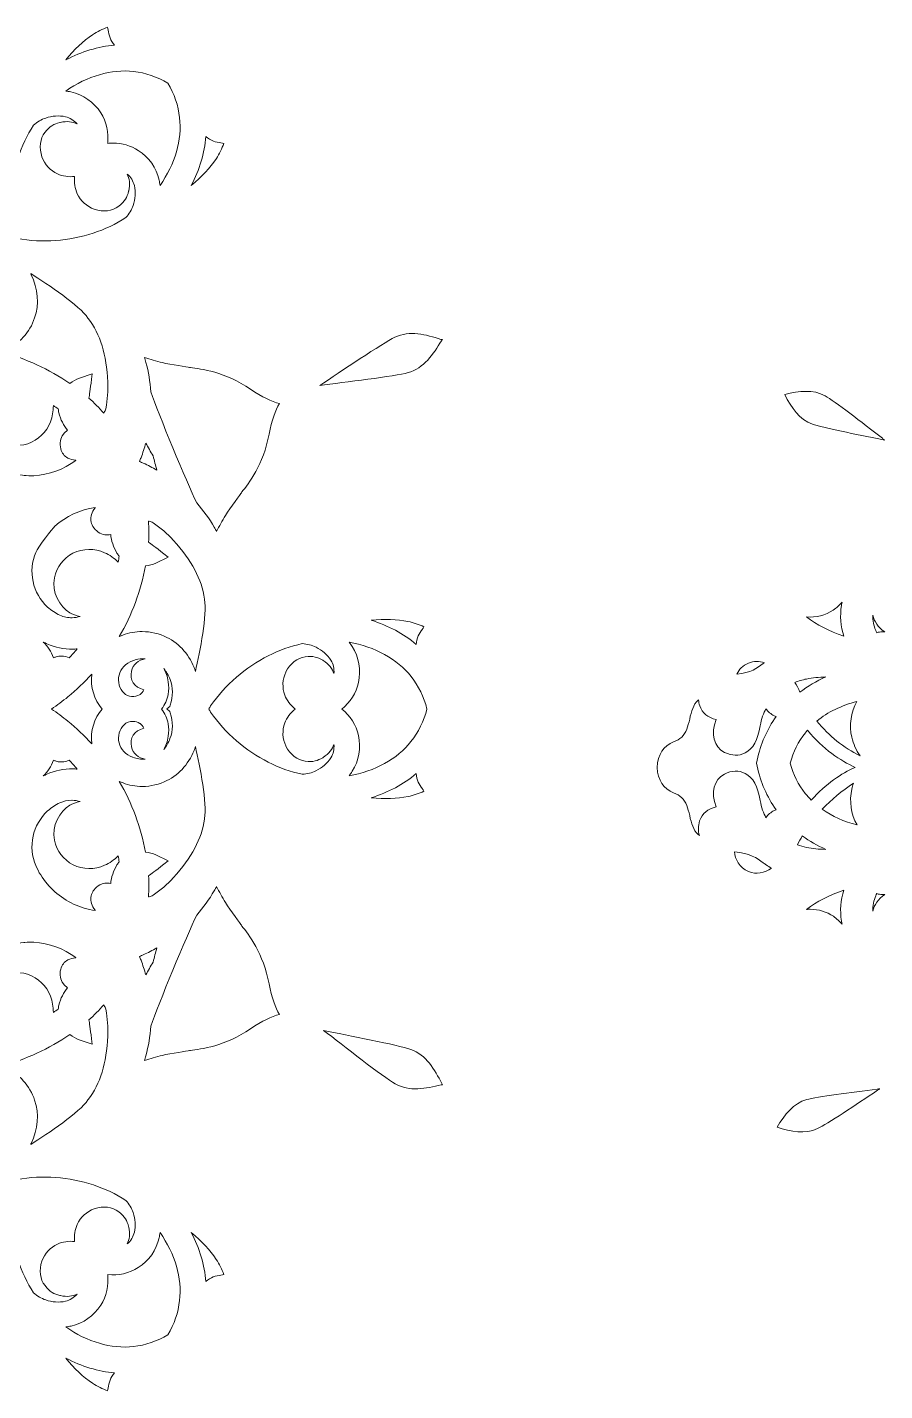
# Model space of a CAD drawing. Header units: millimetres. Extents: x -880 to 1612, y -870 to 417.
# Drawn here: x 191.6 to 442.4, y -95.1 to 303.4 of the extents above; entities that cross this region are included whole.
import ezdxf

# ---------------------------------------------------------------- set-up
doc = ezdxf.new("R2010")
doc.units = ezdxf.units.MM
doc.header["$MEASUREMENT"] = 0
doc.layers.add('Layer 5', color=7, linetype='Continuous')
doc.layers.add('Layer 6', color=7, linetype='Continuous')

msp = doc.modelspace()

# ---------------------------------------------------------------- linework, layer by layer
at = {"layer": 'Layer 5', "lineweight": 0}
for points, knots in [([(210.75, 301.24), (212.17, 302.17), (213.64, 302.91), (215.16, 303.43), (215.23, 303.17), (215.29, 302.9), (215.33, 302.61), (215.54, 301.25), (215.95, 299.45), (217.19, 298.22), (212.4, 297.8), (207.5, 296.32), (202.91, 293.91), (205.4, 296.99), (207.99, 299.41), (210.75, 301.24)], [0, 0, 0, 0, 1, 1, 1, 2, 2, 2, 3, 3, 3, 4, 4, 4, 5, 5, 5, 5]), ([(222.75, 290.5), (222.75, 290.5), (222.75, 290.5), (222.75, 290.5), (226.22, 290.13), (229.68, 288.95), (232.78, 287.09), (234.64, 283.99), (235.82, 280.52), (236.2, 277.04), (236.95, 270.59), (234.87, 263.43), (230.47, 257.21), (230.41, 257.73), (230.33, 258.25), (230.22, 258.77), (229.43, 262.32), (227.21, 265.48), (224.13, 267.43), (221.93, 268.83), (219.38, 269.57), (216.75, 269.57), (216.22, 269.57), (215.69, 269.54), (215.17, 269.48), (215.53, 272.58), (214.81, 275.78), (213.13, 278.43), (211.17, 281.52), (208, 283.74), (204.42, 284.54), (203.91, 284.64), (203.41, 284.72), (202.9, 284.79), (209.12, 289.18), (216.29, 291.26), (222.75, 290.5)], [0, 0, 0, 0, 1, 1, 1, 2, 2, 2, 3, 3, 3, 4, 4, 4, 5, 5, 5, 6, 6, 6, 7, 7, 7, 8, 8, 8, 9, 9, 9, 10, 10, 10, 11, 11, 11, 12, 12, 12, 12]), ([(188.95, 265.25), (188.95, 265.25), (188.97, 265.29), (188.97, 265.29), (190.07, 268.64), (191.59, 271.84), (193.49, 274.81), (194.57, 275.75), (195.81, 276.47), (197.06, 276.91), (198.9, 277.56), (200.95, 277.69), (202.83, 277.28), (204.12, 276.98), (205.33, 276.22), (206.21, 275.19), (204.91, 275.82), (203.25, 276.07), (201.3, 275.64), (201.3, 275.64), (201.16, 275.61), (201.16, 275.61), (199.44, 275.14), (198.25, 274.54), (196.83, 272.72), (195.38, 270.82), (195.06, 268.22), (195.95, 265.56), (195.95, 265.56), (195.96, 265.52), (195.96, 265.52), (196.73, 263.34), (198.39, 261.53), (200.51, 260.56), (202.01, 259.89), (203.72, 259.64), (205.51, 259.82), (205.33, 258.03), (205.58, 256.32), (206.26, 254.79), (207.22, 252.69), (209.02, 251.05), (211.21, 250.27), (211.21, 250.27), (211.26, 250.25), (211.26, 250.25), (213.91, 249.37), (216.52, 249.69), (218.41, 251.15), (220.23, 252.56), (220.83, 253.75), (221.3, 255.49), (221.3, 255.49), (221.34, 255.64), (221.34, 255.64), (221.76, 257.57), (221.51, 259.23), (220.88, 260.52), (221.91, 259.65), (222.66, 258.43), (222.97, 257.16), (223.38, 255.26), (223.24, 253.21), (222.59, 251.35), (222.16, 250.11), (221.44, 248.89), (220.5, 247.8), (217.53, 245.9), (214.32, 244.37), (210.97, 243.27), (203.85, 240.92), (196.14, 240.37), (188.67, 241.68), (188.34, 241.79), (188.01, 241.89), (187.68, 241.99), (187.58, 242.32), (187.48, 242.65), (187.37, 242.98), (186.06, 250.45), (186.61, 258.16), (188.95, 265.25)], [0, 0, 0, 0, 1, 1, 1, 2, 2, 2, 3, 3, 3, 4, 4, 4, 5, 5, 5, 6, 6, 6, 7, 7, 7, 8, 8, 8, 9, 9, 9, 10, 10, 10, 11, 11, 11, 12, 12, 12, 13, 13, 13, 14, 14, 14, 15, 15, 15, 16, 16, 16, 17, 17, 17, 18, 18, 18, 19, 19, 19, 20, 20, 20, 21, 21, 21, 22, 22, 22, 23, 23, 23, 24, 24, 24, 25, 25, 25, 26, 26, 26, 27, 27, 27, 27]), ([(243.91, 271.5), (245.15, 270.26), (246.95, 269.85), (248.3, 269.64), (248.59, 269.6), (248.86, 269.54), (249.12, 269.47), (248.6, 267.96), (247.86, 266.48), (246.94, 265.07), (245.1, 262.3), (242.68, 259.71), (239.6, 257.22), (242.02, 261.81), (243.49, 266.71), (243.91, 271.5)], [0, 0, 0, 0, 1, 1, 1, 2, 2, 2, 3, 3, 3, 4, 4, 4, 5, 5, 5, 5]), ([(209.38, 218.46), (209.38, 218.46), (209.49, 218.31), (209.49, 218.31), (213.02, 213.69), (214.83, 207.79), (215.2, 199.75), (215.32, 197.19), (215.13, 194.57), (214.63, 191.96), (214.49, 191.53), (214.32, 191.16), (214.13, 190.85), (214.13, 190.85), (214.08, 190.76), (214.08, 190.76), (214.06, 190.72), (214.04, 190.69), (214.01, 190.65), (212.65, 192.23), (211.19, 193.7), (209.68, 195.04), (209.84, 195.86), (210.06, 197.43), (210.43, 200.56), (210.43, 200.56), (210.62, 202.14), (210.62, 202.14), (210.62, 202.14), (206.88, 200.86), (206.88, 200.86), (205.89, 200.52), (204.95, 199.99), (204.13, 199.3), (197.97, 203.54), (191.26, 206.63), (184.11, 208.51), (184.47, 208.65), (184.84, 208.79), (185.21, 208.95), (189.22, 210.74), (192.43, 214.32), (193.8, 218.49), (195.17, 222.46), (194.81, 227.07), (192.81, 231.12), (192.76, 231.23), (192.7, 231.34), (192.65, 231.44), (197.8, 228.24), (206.93, 222.04), (209.38, 218.46)], [0, 0, 0, 0, 1, 1, 1, 2, 2, 2, 3, 3, 3, 4, 4, 4, 5, 5, 5, 6, 6, 6, 7, 7, 7, 8, 8, 8, 9, 9, 9, 10, 10, 10, 11, 11, 11, 12, 12, 12, 13, 13, 13, 14, 14, 14, 15, 15, 15, 16, 16, 16, 17, 17, 17, 17]), ([(299.13, 212.84), (303.5, 214.93), (308.25, 213.61), (312.61, 212.21), (312.76, 212.16), (312.9, 212.15), (313.04, 212.14), (312.94, 212.05), (312.84, 211.95), (312.76, 211.81), (310.39, 207.9), (307.67, 203.78), (303, 202.49), (299.17, 201.43), (284.16, 199.67), (277.22, 198.75), (283.06, 202.61), (295.54, 211.12), (299.13, 212.84)], [0, 0, 0, 0, 1, 1, 1, 2, 2, 2, 3, 3, 3, 4, 4, 4, 5, 5, 5, 6, 6, 6, 6]), ([(231.13, 205.42), (233.61, 204.87), (238.53, 204.1), (239.12, 204.01), (239.12, 204.01), (239.38, 203.98), (239.38, 203.98), (242.4, 203.61), (249.49, 202.75), (256.97, 197.63), (260.33, 195.35), (263.07, 194), (265.45, 193.48), (264.13, 191.43), (263.15, 188.53), (262.39, 184.54), (260.72, 175.63), (256.31, 170.02), (254.43, 167.61), (254.43, 167.61), (254.26, 167.39), (254.26, 167.39), (254.13, 167.21), (251.03, 162.98), (249.62, 160.76), (248.65, 159.24), (247.79, 157.65), (247.03, 156.02), (246.8, 156.46), (246.56, 156.9), (246.31, 157.33), (244.91, 159.77), (243.19, 162.17), (241.19, 164.45), (238.32, 170.36), (229.92, 190.64), (227.77, 196.85), (227.57, 199.87), (227.09, 202.78), (226.36, 205.5), (226.23, 205.98), (226.09, 206.46), (225.94, 206.95), (227.63, 206.32), (229.37, 205.81), (231.13, 205.42)], [0, 0, 0, 0, 1, 1, 1, 2, 2, 2, 3, 3, 3, 4, 4, 4, 5, 5, 5, 6, 6, 6, 7, 7, 7, 8, 8, 8, 9, 9, 9, 10, 10, 10, 11, 11, 11, 12, 12, 12, 13, 13, 13, 14, 14, 14, 15, 15, 15, 15]), ([(201.44, 180.24), (201.44, 180.24), (201.45, 180.2), (201.45, 180.2), (201.73, 179.05), (202.48, 178.1), (203.55, 177.52), (204.19, 177.17), (204.95, 176.97), (205.78, 176.91), (205.79, 176.89), (205.8, 176.87), (205.82, 176.85), (202.27, 174.18), (197.96, 172.59), (193.57, 172.36), (192.87, 172.32), (191.32, 172.38), (190.73, 172.41), (189.7, 172.56), (185.85, 173.19), (184.23, 173.83), (181.55, 174.92), (179.2, 176.87), (177.64, 179.32), (176.06, 181.75), (175.26, 184.69), (175.4, 187.59), (175.46, 189.02), (175.75, 190.44), (176.25, 191.81), (176.68, 192.94), (177.4, 194.03), (178.3, 194.89), (178.85, 195.42), (179.49, 195.88), (180.19, 196.25), (179.48, 195.23), (179.02, 194.15), (178.82, 193.32), (178, 190.04), (179.29, 185.24), (182.87, 182.9), (185.51, 181.18), (188.75, 180.75), (191.79, 181.71), (194.84, 182.72), (197.32, 185.12), (198.41, 188.12), (198.99, 189.64), (199.28, 191.26), (199.28, 192.88), (199.77, 192.55), (200.25, 192.21), (200.73, 191.87), (200.75, 191.49), (200.8, 191.13), (200.89, 190.79), (201.4, 188.76), (202.25, 187.03), (203.43, 185.64), (202.94, 185.31), (202.53, 184.92), (202.2, 184.48), (201.31, 183.29), (201.06, 181.87), (201.44, 180.24)], [0, 0, 0, 0, 1, 1, 1, 2, 2, 2, 3, 3, 3, 4, 4, 4, 5, 5, 5, 6, 6, 6, 7, 7, 7, 8, 8, 8, 9, 9, 9, 10, 10, 10, 11, 11, 11, 12, 12, 12, 13, 13, 13, 14, 14, 14, 15, 15, 15, 16, 16, 16, 17, 17, 17, 18, 18, 18, 19, 19, 19, 20, 20, 20, 21, 21, 21, 22, 22, 22, 22]), ([(224.91, 177.63), (225.45, 179.01), (225.91, 180.44), (226.31, 181.9), (227, 180.64), (227.72, 179.39), (228.46, 178.16), (228.81, 176.76), (229.18, 175.37), (229.58, 173.99), (228.27, 174.74), (226.93, 175.42), (225.58, 176.02), (225.58, 176.02), (225.58, 176.02), (225.58, 176.02), (225.21, 176.18), (224.84, 176.34), (224.45, 176.5), (224.61, 176.88), (224.77, 177.26), (224.91, 177.63)], [0, 0, 0, 0, 1, 1, 1, 2, 2, 2, 3, 3, 3, 4, 4, 4, 5, 5, 5, 6, 6, 6, 7, 7, 7, 7]), ([(216.05, 155.17), (216.2, 153.35), (216.82, 151.53), (217.89, 149.74), (218.07, 149.43), (218.29, 149.13), (218.55, 148.86), (218.45, 148.28), (218.35, 147.69), (218.24, 147.11), (217.09, 148.26), (215.75, 149.2), (214.27, 149.86), (211.36, 151.22), (207.91, 151.16), (205.02, 149.7), (202.21, 148.25), (200.23, 145.65), (199.58, 142.56), (198.7, 138.38), (201.18, 134.07), (204.08, 132.33), (204.81, 131.89), (205.9, 131.46), (207.12, 131.23), (206.36, 131), (205.58, 130.87), (204.8, 130.86), (203.57, 130.83), (202.29, 131.09), (201.22, 131.58), (199.88, 132.2), (198.66, 133), (197.6, 133.98), (195.46, 135.93), (193.95, 138.57), (193.34, 141.42), (192.72, 144.25), (192.99, 147.27), (194.11, 149.91), (194.88, 151.68), (199.06, 156.98), (199.71, 157.6), (202.96, 160.53), (207.13, 162.45), (211.52, 163.07), (211.53, 163.04), (211.54, 163.02), (211.54, 163), (210.99, 162.37), (210.6, 161.69), (210.4, 160.99), (210.05, 159.82), (210.2, 158.61), (210.83, 157.57), (211.71, 156.15), (212.9, 155.33), (214.36, 155.12), (214.91, 155.04), (215.48, 155.06), (216.05, 155.17)], [0, 0, 0, 0, 1, 1, 1, 2, 2, 2, 3, 3, 3, 4, 4, 4, 5, 5, 5, 6, 6, 6, 7, 7, 7, 8, 8, 8, 9, 9, 9, 10, 10, 10, 11, 11, 11, 12, 12, 12, 13, 13, 13, 14, 14, 14, 15, 15, 15, 16, 16, 16, 17, 17, 17, 18, 18, 18, 19, 19, 19, 20, 20, 20, 20]), ([(226.21, 146), (227.27, 146.09), (228.29, 146.37), (229.25, 146.84), (229.25, 146.84), (232.81, 148.58), (232.81, 148.58), (232.81, 148.58), (231.56, 149.57), (231.56, 149.57), (229.08, 151.52), (227.81, 152.47), (227.11, 152.94), (227.24, 154.96), (227.23, 157.02), (227.08, 159.11), (227.12, 159.1), (227.17, 159.09), (227.22, 159.07), (227.22, 159.07), (227.32, 159.05), (227.32, 159.05), (227.66, 158.97), (228.04, 158.82), (228.44, 158.62), (230.64, 157.13), (232.63, 155.41), (234.36, 153.51), (239.78, 147.57), (242.67, 142.12), (243.44, 136.33), (243.44, 136.33), (243.47, 136.17), (243.47, 136.17), (244.27, 131.9), (242.19, 121.06), (240.82, 115.16), (240.78, 115.27), (240.75, 115.38), (240.71, 115.49), (239.25, 119.78), (236.25, 123.29), (232.49, 125.12), (230.27, 126.25), (227.77, 126.81), (225.28, 126.81), (223.35, 126.81), (221.42, 126.47), (219.62, 125.79), (219.26, 125.64), (218.91, 125.49), (218.57, 125.33), (222.29, 131.72), (224.85, 138.65), (226.21, 146)], [0, 0, 0, 0, 1, 1, 1, 2, 2, 2, 3, 3, 3, 4, 4, 4, 5, 5, 5, 6, 6, 6, 7, 7, 7, 8, 8, 8, 9, 9, 9, 10, 10, 10, 11, 11, 11, 12, 12, 12, 13, 13, 13, 14, 14, 14, 15, 15, 15, 16, 16, 16, 17, 17, 17, 18, 18, 18, 18]), ([(302.97, 129.77), (304.63, 129.42), (306.2, 128.9), (307.64, 128.2), (307.5, 127.96), (307.35, 127.73), (307.18, 127.5), (306.36, 126.39), (305.39, 124.82), (305.39, 123.08), (301.71, 126.17), (297.2, 128.59), (292.24, 130.13), (296.18, 130.55), (299.72, 130.43), (302.97, 129.77)], [0, 0, 0, 0, 1, 1, 1, 2, 2, 2, 3, 3, 3, 4, 4, 4, 5, 5, 5, 5]), ([(196.35, 123.76), (196.69, 123.57), (197.05, 123.4), (197.41, 123.23), (199.82, 122.15), (202.36, 121.64), (204.98, 121.68), (205.4, 121.69), (205.82, 121.71), (206.24, 121.75), (205.49, 120.84), (204.71, 119.96), (203.91, 119.1), (203.35, 119.38), (202.56, 119.67), (201.61, 119.67), (201.15, 119.67), (200.66, 119.61), (200.14, 119.44), (199.87, 119.36), (199.61, 119.25), (199.36, 119.13), (199.36, 119.13), (199.36, 119.13), (199.36, 119.14), (198.63, 121.01), (197.56, 122.54), (196.35, 123.76)], [0, 0, 0, 0, 1, 1, 1, 2, 2, 2, 3, 3, 3, 4, 4, 4, 5, 5, 5, 6, 6, 6, 7, 7, 7, 8, 8, 8, 9, 9, 9, 9]), ([(303.85, 94.66), (299.82, 89.57), (293.29, 85.97), (285.78, 84.68), (286.11, 85.1), (286.41, 85.53), (286.7, 85.97), (288.66, 89.04), (289.32, 92.84), (288.52, 96.4), (287.84, 99.47), (286.09, 102.24), (283.64, 104.18), (286.09, 106.12), (287.84, 108.89), (288.52, 111.96), (289.32, 115.52), (288.65, 119.34), (286.68, 122.43), (286.4, 122.86), (286.1, 123.28), (285.78, 123.68), (293.29, 122.39), (299.83, 118.79), (303.87, 113.69), (306.05, 110.97), (307.66, 107.69), (308.54, 104.18), (307.66, 100.67), (306.04, 97.39), (303.85, 94.66)], [0, 0, 0, 0, 1, 1, 1, 2, 2, 2, 3, 3, 3, 4, 4, 4, 5, 5, 5, 6, 6, 6, 7, 7, 7, 8, 8, 8, 9, 9, 9, 10, 10, 10, 10]), ([(280.44, 89.95), (279.39, 88.33), (277.84, 86.97), (276.07, 86.12), (274.89, 85.54), (273.51, 85.19), (272.08, 85.09), (268.63, 85.84), (265.29, 87.03), (262.14, 88.63), (255.44, 92), (249.6, 97.06), (245.24, 103.27), (245.09, 103.57), (244.93, 103.88), (244.76, 104.18), (244.93, 104.49), (245.09, 104.79), (245.24, 105.1), (249.6, 111.31), (255.44, 116.37), (262.14, 119.75), (265.29, 121.34), (268.63, 122.53), (272.08, 123.28), (273.51, 123.18), (274.89, 122.82), (276.09, 122.24), (277.84, 121.4), (279.39, 120.04), (280.43, 118.43), (281.13, 117.3), (281.45, 115.91), (281.34, 114.55), (280.87, 115.92), (279.87, 117.27), (278.19, 118.34), (278.19, 118.34), (278.06, 118.42), (278.06, 118.42), (276.52, 119.31), (275.25, 119.73), (272.96, 119.44), (270.59, 119.13), (268.52, 117.52), (267.27, 115), (267.27, 115), (267.26, 114.96), (267.26, 114.96), (266.26, 112.87), (266.15, 110.43), (266.96, 108.25), (267.55, 106.71), (268.58, 105.32), (269.98, 104.18), (268.58, 103.05), (267.55, 101.65), (266.96, 100.1), (266.15, 97.93), (266.26, 95.49), (267.26, 93.4), (267.26, 93.4), (267.28, 93.35), (267.28, 93.35), (268.53, 90.85), (270.6, 89.24), (272.96, 88.93), (275.25, 88.63), (276.52, 89.06), (278.08, 89.96), (278.08, 89.96), (278.21, 90.04), (278.21, 90.04), (279.88, 91.11), (280.87, 92.45), (281.34, 93.81), (281.45, 92.47), (281.13, 91.07), (280.44, 89.95)], [0, 0, 0, 0, 1, 1, 1, 2, 2, 2, 3, 3, 3, 4, 4, 4, 5, 5, 5, 6, 6, 6, 7, 7, 7, 8, 8, 8, 9, 9, 9, 10, 10, 10, 11, 11, 11, 12, 12, 12, 13, 13, 13, 14, 14, 14, 15, 15, 15, 16, 16, 16, 17, 17, 17, 18, 18, 18, 19, 19, 19, 20, 20, 20, 21, 21, 21, 22, 22, 22, 23, 23, 23, 24, 24, 24, 25, 25, 25, 26, 26, 26, 26]), ([(225.71, 109.77), (225.53, 109.22), (225.13, 108.72), (224.62, 108.42), (224.62, 108.42), (224.52, 108.37), (224.52, 108.37), (223.16, 107.51), (221.11, 107.69), (219.95, 108.79), (218.6, 110.06), (218.01, 112.17), (218.48, 114.06), (218.48, 114.06), (218.5, 114.12), (218.5, 114.12), (218.93, 115.97), (220.43, 117.55), (222.45, 118.27), (222.45, 118.27), (222.54, 118.31), (222.54, 118.31), (223.44, 118.66), (224.42, 118.84), (225.39, 118.84), (225.65, 118.84), (225.9, 118.83), (226.16, 118.8), (224.16, 118.6), (222.56, 117.22), (222.13, 115.22), (221.58, 112.6), (222.88, 110.62), (225.71, 109.77)], [0, 0, 0, 0, 1, 1, 1, 2, 2, 2, 3, 3, 3, 4, 4, 4, 5, 5, 5, 6, 6, 6, 7, 7, 7, 8, 8, 8, 9, 9, 9, 10, 10, 10, 11, 11, 11, 11]), ([(233.34, 103.46), (233.34, 103.46), (233.46, 103.08), (233.46, 103.08), (234.31, 100.51), (234.29, 97.84), (233.39, 95.54), (232.92, 94.32), (232.3, 93.25), (231.56, 92.38), (232.22, 93.39), (232.69, 94.66), (232.85, 96.22), (233.09, 97.43), (233.1, 98.69), (232.87, 99.87), (232.59, 101.41), (231.9, 102.92), (230.9, 104.18), (231.9, 105.45), (232.59, 106.94), (232.87, 108.47), (233.09, 109.66), (233.09, 110.94), (232.85, 112.15), (232.69, 113.7), (232.22, 114.98), (231.57, 115.98), (232.3, 115.1), (232.93, 114.03), (233.4, 112.81), (234.29, 110.53), (234.31, 107.86), (233.46, 105.28), (233.46, 105.28), (233.34, 104.91), (233.34, 104.91), (233.34, 104.91), (232.49, 104.19), (232.49, 104.19), (232.49, 104.19), (233.34, 103.46), (233.34, 103.46)], [0, 0, 0, 0, 1, 1, 1, 2, 2, 2, 3, 3, 3, 4, 4, 4, 5, 5, 5, 6, 6, 6, 7, 7, 7, 8, 8, 8, 9, 9, 9, 10, 10, 10, 11, 11, 11, 12, 12, 12, 13, 13, 13, 14, 14, 14, 14]), ([(210.49, 94.05), (208.35, 96.4), (206.03, 98.6), (203.55, 100.61), (203.55, 100.61), (203.55, 100.62), (203.55, 100.62), (202.02, 101.87), (200.4, 103.07), (198.74, 104.18), (200.4, 105.3), (202.02, 106.5), (203.56, 107.75), (206.03, 109.77), (208.35, 111.97), (210.49, 114.32), (210.07, 110.61), (211.18, 106.9), (213.56, 104.18), (211.19, 101.45), (210.07, 97.75), (210.49, 94.05)], [0, 0, 0, 0, 1, 1, 1, 2, 2, 2, 3, 3, 3, 4, 4, 4, 5, 5, 5, 6, 6, 6, 7, 7, 7, 7]), ([(219.96, 99.59), (220.61, 100.2), (221.55, 100.55), (222.54, 100.55), (223.27, 100.55), (223.96, 100.36), (224.54, 99.99), (224.54, 99.99), (224.63, 99.94), (224.63, 99.94), (225.13, 99.65), (225.53, 99.15), (225.71, 98.59), (222.88, 97.75), (221.57, 95.77), (222.13, 93.14), (222.56, 91.15), (224.16, 89.76), (226.16, 89.57), (224.93, 89.45), (223.67, 89.62), (222.53, 90.07), (222.53, 90.07), (222.44, 90.1), (222.44, 90.1), (220.43, 90.81), (218.93, 92.4), (218.49, 94.26), (218.49, 94.26), (218.48, 94.31), (218.48, 94.31), (218.01, 96.19), (218.6, 98.31), (219.96, 99.59)], [0, 0, 0, 0, 1, 1, 1, 2, 2, 2, 3, 3, 3, 4, 4, 4, 5, 5, 5, 6, 6, 6, 7, 7, 7, 8, 8, 8, 9, 9, 9, 10, 10, 10, 11, 11, 11, 11]), ([(218.57, 83.04), (218.92, 82.87), (219.28, 82.72), (219.65, 82.57), (221.42, 81.89), (223.31, 81.55), (225.27, 81.55), (227.8, 81.55), (230.29, 82.14), (232.48, 83.24), (236.25, 85.08), (239.25, 88.59), (240.71, 92.87), (240.74, 92.99), (240.78, 93.1), (240.82, 93.21), (242.19, 87.31), (244.27, 76.47), (243.47, 72.2), (243.47, 72.2), (243.44, 72.01), (243.44, 72.01), (242.67, 66.25), (239.78, 60.8), (234.36, 54.86), (232.63, 52.96), (230.64, 51.24), (228.44, 49.75), (228.04, 49.55), (227.66, 49.4), (227.3, 49.32), (227.3, 49.32), (227.2, 49.29), (227.2, 49.29), (227.16, 49.28), (227.12, 49.27), (227.08, 49.26), (227.23, 51.34), (227.24, 53.41), (227.11, 55.43), (227.81, 55.9), (229.08, 56.85), (231.56, 58.8), (231.56, 58.8), (232.81, 59.79), (232.81, 59.79), (232.81, 59.79), (229.25, 61.52), (229.25, 61.52), (228.33, 61.97), (227.29, 62.26), (226.21, 62.36), (224.85, 69.72), (222.29, 76.65), (218.57, 83.04)], [0, 0, 0, 0, 1, 1, 1, 2, 2, 2, 3, 3, 3, 4, 4, 4, 5, 5, 5, 6, 6, 6, 7, 7, 7, 8, 8, 8, 9, 9, 9, 10, 10, 10, 11, 11, 11, 12, 12, 12, 13, 13, 13, 14, 14, 14, 15, 15, 15, 16, 16, 16, 17, 17, 17, 18, 18, 18, 18]), ([(206.24, 86.62), (205.82, 86.65), (205.41, 86.68), (204.99, 86.68), (202.37, 86.74), (199.81, 86.21), (197.37, 85.12), (197.03, 84.96), (196.69, 84.79), (196.35, 84.62), (197.56, 85.82), (198.63, 87.35), (199.35, 89.21), (199.35, 89.22), (199.36, 89.23), (199.36, 89.24), (199.61, 89.11), (199.87, 89.01), (200.14, 88.92), (201.74, 88.42), (203.08, 88.85), (203.91, 89.26), (204.71, 88.41), (205.49, 87.52), (206.24, 86.62)], [0, 0, 0, 0, 1, 1, 1, 2, 2, 2, 3, 3, 3, 4, 4, 4, 5, 5, 5, 6, 6, 6, 7, 7, 7, 8, 8, 8, 8]), ([(302.99, 78.6), (299.73, 77.94), (296.18, 77.82), (292.24, 78.24), (297.2, 79.78), (301.71, 82.2), (305.39, 85.29), (305.39, 83.54), (306.37, 81.97), (307.18, 80.87), (307.35, 80.64), (307.5, 80.4), (307.64, 80.17), (306.2, 79.47), (304.63, 78.95), (302.99, 78.6)], [0, 0, 0, 0, 1, 1, 1, 2, 2, 2, 3, 3, 3, 4, 4, 4, 5, 5, 5, 5]), ([(217.89, 58.64), (216.82, 56.84), (216.2, 55.02), (216.05, 53.2), (215.47, 53.31), (214.91, 53.33), (214.36, 53.25), (212.15, 52.93), (211.14, 51.3), (210.8, 50.76), (210.19, 49.74), (210.05, 48.54), (210.4, 47.37), (210.6, 46.68), (211, 45.99), (211.54, 45.37), (211.54, 45.35), (211.53, 45.32), (211.53, 45.3), (207.13, 45.92), (202.96, 47.85), (199.69, 50.79), (199.18, 51.24), (197.9, 52.62), (197.59, 52.96), (197.59, 52.96), (197.55, 53.02), (197.55, 53.02), (196.09, 54.74), (194.93, 56.56), (194.13, 58.42), (193, 61.09), (192.72, 64.13), (193.34, 66.97), (193.95, 69.81), (195.46, 72.44), (197.61, 74.4), (198.66, 75.37), (199.87, 76.17), (201.2, 76.78), (202.24, 77.25), (203.45, 77.51), (204.64, 77.51), (204.7, 77.51), (204.76, 77.51), (204.82, 77.51), (205.59, 77.5), (206.37, 77.37), (207.12, 77.14), (205.9, 76.91), (204.81, 76.48), (204.08, 76.04), (201.18, 74.29), (198.7, 69.99), (199.58, 65.8), (200.23, 62.72), (202.22, 60.12), (205.04, 58.66), (207.92, 57.21), (211.37, 57.15), (214.26, 58.5), (215.74, 59.17), (217.09, 60.11), (218.24, 61.26), (218.35, 60.68), (218.45, 60.09), (218.55, 59.51), (218.3, 59.24), (218.08, 58.94), (217.89, 58.64)], [0, 0, 0, 0, 1, 1, 1, 2, 2, 2, 3, 3, 3, 4, 4, 4, 5, 5, 5, 6, 6, 6, 7, 7, 7, 8, 8, 8, 9, 9, 9, 10, 10, 10, 11, 11, 11, 12, 12, 12, 13, 13, 13, 14, 14, 14, 15, 15, 15, 16, 16, 16, 17, 17, 17, 18, 18, 18, 19, 19, 19, 20, 20, 20, 21, 21, 21, 22, 22, 22, 23, 23, 23, 23]), ([(254.27, 40.96), (254.27, 40.96), (254.44, 40.75), (254.44, 40.75), (256.32, 38.35), (260.72, 32.73), (262.39, 23.82), (263.15, 19.83), (264.13, 16.94), (265.45, 14.89), (263.07, 14.37), (260.33, 13.02), (256.97, 10.73), (249.49, 5.62), (242.4, 4.76), (239.37, 4.39), (239.37, 4.39), (239.09, 4.36), (239.09, 4.36), (238.53, 4.27), (233.61, 3.5), (231.13, 2.95), (229.36, 2.55), (227.63, 2.04), (225.94, 1.42), (226.09, 1.9), (226.22, 2.38), (226.35, 2.86), (227.09, 5.58), (227.57, 8.49), (227.77, 11.51), (229.92, 17.73), (238.32, 38), (241.19, 43.92), (243.18, 46.19), (244.9, 48.59), (246.3, 51.03), (246.55, 51.46), (246.8, 51.9), (247.03, 52.35), (247.79, 50.72), (248.66, 49.12), (249.63, 47.6), (251.03, 45.39), (254.13, 41.16), (254.27, 40.96)], [0, 0, 0, 0, 1, 1, 1, 2, 2, 2, 3, 3, 3, 4, 4, 4, 5, 5, 5, 6, 6, 6, 7, 7, 7, 8, 8, 8, 9, 9, 9, 10, 10, 10, 11, 11, 11, 12, 12, 12, 13, 13, 13, 14, 14, 14, 15, 15, 15, 15]), ([(202.2, 23.89), (202.53, 23.45), (202.95, 23.06), (203.43, 22.73), (202.25, 21.34), (201.4, 19.61), (200.89, 17.59), (200.8, 17.24), (200.75, 16.88), (200.73, 16.5), (200.26, 16.16), (199.77, 15.82), (199.28, 15.49), (199.28, 17.11), (198.99, 18.72), (198.42, 20.23), (197.32, 23.25), (194.84, 25.65), (191.76, 26.66), (188.75, 27.62), (185.51, 27.19), (182.87, 25.46), (179.29, 23.12), (178, 18.33), (178.82, 15.04), (179.02, 14.22), (179.48, 13.14), (180.19, 12.12), (179.49, 12.49), (178.84, 12.95), (178.29, 13.49), (177.4, 14.34), (176.68, 15.43), (176.26, 16.54), (175.75, 17.92), (175.46, 19.35), (175.4, 20.8), (175.26, 23.69), (176.06, 26.62), (177.65, 29.07), (179.21, 31.51), (181.54, 33.45), (184.2, 34.53), (186.17, 35.31), (188.35, 35.79), (190.66, 35.96), (190.66, 35.96), (190.74, 35.97), (190.74, 35.97), (190.74, 35.97), (190.92, 35.98), (190.92, 35.98), (191.95, 36.04), (192.8, 36.05), (193.59, 36), (197.96, 35.77), (202.27, 34.19), (205.81, 31.52), (205.8, 31.5), (205.79, 31.48), (205.78, 31.45), (204.95, 31.4), (204.19, 31.19), (203.55, 30.85), (202.48, 30.27), (201.73, 29.31), (201.45, 28.16), (201.45, 28.16), (201.43, 28.12), (201.43, 28.12), (201.06, 26.49), (201.32, 25.07), (202.2, 23.89)], [0, 0, 0, 0, 1, 1, 1, 2, 2, 2, 3, 3, 3, 4, 4, 4, 5, 5, 5, 6, 6, 6, 7, 7, 7, 8, 8, 8, 9, 9, 9, 10, 10, 10, 11, 11, 11, 12, 12, 12, 13, 13, 13, 14, 14, 14, 15, 15, 15, 16, 16, 16, 17, 17, 17, 18, 18, 18, 19, 19, 19, 20, 20, 20, 21, 21, 21, 22, 22, 22, 23, 23, 23, 24, 24, 24, 24]), ([(224.45, 31.87), (224.84, 32.03), (225.21, 32.19), (225.58, 32.35), (226.93, 32.95), (228.27, 33.63), (229.58, 34.38), (229.18, 33), (228.81, 31.61), (228.46, 30.21), (227.72, 28.98), (227, 27.73), (226.31, 26.47), (225.91, 27.93), (225.45, 29.36), (224.91, 30.74), (224.77, 31.11), (224.61, 31.49), (224.45, 31.87)], [0, 0, 0, 0, 1, 1, 1, 2, 2, 2, 3, 3, 3, 4, 4, 4, 5, 5, 5, 6, 6, 6, 6]), ([(215.2, 8.61), (214.84, 0.58), (213.02, -5.32), (209.48, -9.96), (209.48, -9.96), (209.38, -10.09), (209.38, -10.09), (206.93, -13.68), (197.8, -19.87), (192.65, -23.07), (192.7, -22.97), (192.75, -22.87), (192.8, -22.77), (194.81, -18.71), (195.17, -14.1), (193.81, -10.14), (192.43, -5.95), (189.21, -2.37), (185.18, -0.57), (184.82, -0.42), (184.47, -0.27), (184.11, -0.15), (191.26, 1.74), (197.97, 4.83), (204.13, 9.07), (204.95, 8.38), (205.89, 7.85), (206.87, 7.51), (206.87, 7.51), (210.61, 6.22), (210.61, 6.22), (210.61, 6.22), (210.43, 7.8), (210.43, 7.8), (210.06, 10.94), (209.84, 12.51), (209.68, 13.33), (211.19, 14.67), (212.64, 16.14), (214.01, 17.72), (214.04, 17.68), (214.06, 17.64), (214.09, 17.6), (214.09, 17.6), (214.14, 17.5), (214.14, 17.5), (214.32, 17.21), (214.49, 16.84), (214.63, 16.41), (215.13, 13.8), (215.32, 11.18), (215.2, 8.61)], [0, 0, 0, 0, 1, 1, 1, 2, 2, 2, 3, 3, 3, 4, 4, 4, 5, 5, 5, 6, 6, 6, 7, 7, 7, 8, 8, 8, 9, 9, 9, 10, 10, 10, 11, 11, 11, 12, 12, 12, 13, 13, 13, 14, 14, 14, 15, 15, 15, 16, 16, 16, 17, 17, 17, 17]), ([(303.77, 4.7), (308.34, 3.09), (310.77, -1.21), (312.86, -5.28), (312.93, -5.42), (313.02, -5.53), (313.12, -5.63), (312.98, -5.62), (312.84, -5.62), (312.69, -5.66), (308.24, -6.75), (303.41, -7.74), (299.19, -5.35), (295.73, -3.39), (283.88, 5.97), (278.32, 10.23), (285.18, 8.83), (300.02, 6.02), (303.77, 4.7)], [0, 0, 0, 0, 1, 1, 1, 2, 2, 2, 3, 3, 3, 4, 4, 4, 5, 5, 5, 6, 6, 6, 6]), ([(210.98, -34.91), (214.33, -36.01), (217.53, -37.53), (220.5, -39.44), (221.44, -40.52), (222.16, -41.75), (222.6, -43), (222.6, -43), (222.6, -43.01), (222.6, -43.01), (223.25, -44.85), (223.38, -46.9), (222.97, -48.77), (222.67, -50.06), (221.91, -51.28), (220.88, -52.16), (221.51, -50.86), (221.76, -49.2), (221.33, -47.25), (221.33, -47.25), (221.3, -47.1), (221.3, -47.1), (220.83, -45.39), (220.23, -44.19), (218.4, -42.78), (216.51, -41.32), (213.91, -41), (211.25, -41.89), (211.25, -41.89), (211.21, -41.91), (211.21, -41.91), (209.02, -42.68), (207.22, -44.33), (206.25, -46.45), (205.58, -47.95), (205.33, -49.66), (205.51, -51.45), (203.72, -51.27), (202, -51.53), (200.48, -52.21), (198.38, -53.16), (196.73, -54.97), (195.96, -57.16), (195.96, -57.16), (195.94, -57.2), (195.94, -57.2), (195.06, -59.85), (195.38, -62.46), (196.84, -64.35), (198.25, -66.18), (199.44, -66.78), (201.18, -67.25), (201.18, -67.25), (201.33, -67.28), (201.33, -67.28), (203.26, -67.7), (204.92, -67.45), (206.21, -66.82), (205.34, -67.85), (204.12, -68.61), (202.84, -68.91), (200.95, -69.32), (198.9, -69.19), (197.04, -68.53), (195.8, -68.1), (194.58, -67.38), (193.49, -66.44), (191.59, -63.47), (190.06, -60.27), (188.96, -56.91), (186.61, -49.79), (186.06, -42.08), (187.37, -34.61), (187.48, -34.29), (187.58, -33.96), (187.68, -33.62), (188.01, -33.53), (188.34, -33.42), (188.67, -33.32), (196.14, -32), (203.85, -32.55), (210.98, -34.91)], [0, 0, 0, 0, 1, 1, 1, 2, 2, 2, 3, 3, 3, 4, 4, 4, 5, 5, 5, 6, 6, 6, 7, 7, 7, 8, 8, 8, 9, 9, 9, 10, 10, 10, 11, 11, 11, 12, 12, 12, 13, 13, 13, 14, 14, 14, 15, 15, 15, 16, 16, 16, 17, 17, 17, 18, 18, 18, 19, 19, 19, 20, 20, 20, 21, 21, 21, 22, 22, 22, 23, 23, 23, 24, 24, 24, 25, 25, 25, 26, 26, 26, 27, 27, 27, 27]), ([(230.23, -50.36), (230.33, -49.86), (230.41, -49.35), (230.48, -48.84), (234.87, -55.07), (236.95, -62.23), (236.19, -68.7), (235.82, -72.16), (234.64, -75.62), (232.78, -78.73), (229.68, -80.58), (226.21, -81.76), (222.72, -82.14), (216.28, -82.89), (209.12, -80.81), (202.9, -76.42), (203.42, -76.35), (203.94, -76.27), (204.46, -76.16), (208.01, -75.37), (211.17, -73.15), (213.12, -70.07), (214.81, -67.42), (215.53, -64.23), (215.17, -61.11), (218.27, -61.48), (221.47, -60.76), (224.12, -59.07), (227.21, -57.11), (229.43, -53.94), (230.23, -50.36)], [0, 0, 0, 0, 1, 1, 1, 2, 2, 2, 3, 3, 3, 4, 4, 4, 5, 5, 5, 6, 6, 6, 7, 7, 7, 8, 8, 8, 9, 9, 9, 10, 10, 10, 10]), ([(246.93, -56.7), (247.86, -58.11), (248.59, -59.59), (249.12, -61.1), (248.86, -61.17), (248.59, -61.23), (248.3, -61.27), (246.94, -61.48), (245.14, -61.9), (243.91, -63.14), (243.49, -58.35), (242.01, -53.44), (239.6, -48.85), (242.68, -51.34), (245.1, -53.93), (246.93, -56.7)], [0, 0, 0, 0, 1, 1, 1, 2, 2, 2, 3, 3, 3, 4, 4, 4, 5, 5, 5, 5]), ([(215.33, -94.25), (215.29, -94.53), (215.23, -94.81), (215.16, -95.06), (213.65, -94.54), (212.17, -93.81), (210.76, -92.88), (207.99, -91.05), (205.4, -88.62), (202.91, -85.54), (207.5, -87.96), (212.4, -89.43), (217.19, -89.86), (215.95, -91.09), (215.54, -92.89), (215.33, -94.25)], [0, 0, 0, 0, 1, 1, 1, 2, 2, 2, 3, 3, 3, 4, 4, 4, 5, 5, 5, 5])]:
    msp.add_open_spline(points, degree=3, knots=knots, dxfattribs=at)
at = {"layer": 'Layer 6', "lineweight": 0}
for points, knots in [([(441.55, 182.95), (434.21, 184.41), (424.16, 186.41), (421.24, 187.44), (417.38, 188.8), (415.16, 192.26), (413.13, 196.11), (417.37, 197.11), (421.44, 197.69), (424.99, 195.68), (427.69, 194.15), (435.79, 187.88), (441.71, 183.3), (441.93, 183.13), (442.15, 182.96), (442.36, 182.79), (442.09, 182.85), (441.83, 182.9), (441.55, 182.95)], [0, 0, 0, 0, 1, 1, 1, 2, 2, 2, 3, 3, 3, 4, 4, 4, 5, 5, 5, 6, 6, 6, 6]), ([(427.35, 133.1), (428.32, 133.76), (429.17, 134.55), (429.91, 135.45), (429.84, 135.15), (429.78, 134.84), (429.73, 134.54), (429.73, 134.54), (429.72, 134.48), (429.72, 134.48), (429.26, 131.43), (429.5, 128.34), (430.42, 125.44), (426.06, 126.97), (422.46, 128.84), (419.51, 131.1), (422.25, 130.85), (425.06, 131.52), (427.35, 133.1)], [0, 0, 0, 0, 1, 1, 1, 2, 2, 2, 3, 3, 3, 4, 4, 4, 5, 5, 5, 6, 6, 6, 6]), ([(442.39, 126.75), (442.15, 126.77), (441.9, 126.78), (441.66, 126.77), (441.1, 126.75), (440.56, 126.65), (440.04, 126.48), (439.93, 126.69), (439.83, 126.91), (439.74, 127.14), (439.15, 128.53), (438.87, 130.07), (438.9, 131.57), (439.3, 129.83), (440.4, 128.07), (442.39, 126.75)], [0, 0, 0, 0, 1, 1, 1, 2, 2, 2, 3, 3, 3, 4, 4, 4, 5, 5, 5, 5]), ([(402.56, 117.61), (404.07, 118.18), (405.67, 118.2), (407.19, 117.7), (407.08, 117.62), (406.98, 117.55), (406.87, 117.46), (405.13, 116.19), (403.18, 114.76), (399.15, 114.34), (399.77, 115.68), (400.81, 116.94), (402.56, 117.61)], [0, 0, 0, 0, 1, 1, 1, 2, 2, 2, 3, 3, 3, 4, 4, 4, 4]), ([(419.47, 112.95), (421.28, 113.32), (423.16, 113.51), (425.16, 113.54), (422.42, 112.32), (419.86, 110.82), (417.58, 109.09), (417.24, 110.21), (416.65, 111.18), (416.11, 111.94), (417.18, 112.37), (418.3, 112.71), (419.47, 112.95)], [0, 0, 0, 0, 1, 1, 1, 2, 2, 2, 3, 3, 3, 4, 4, 4, 4]), ([(385.35, 73.03), (385.09, 74.11), (384.85, 75.13), (384.5, 76.01), (383.76, 77.83), (382.57, 78.97), (380.65, 79.71), (377.7, 80.85), (376.08, 83.34), (375.82, 87.13), (376.08, 90.92), (377.7, 93.42), (380.65, 94.55), (382.57, 95.29), (383.76, 96.43), (384.5, 98.26), (384.85, 99.13), (385.09, 100.15), (385.35, 101.24), (385.86, 103.38), (386.39, 105.6), (387.79, 106.72), (387.84, 106.75), (387.89, 106.79), (387.94, 106.82), (387.99, 106.28), (388.1, 105.72), (388.28, 105.15), (388.94, 103.04), (390.69, 101.59), (393.12, 101.12), (391.46, 96.94), (392.41, 93.08), (395.58, 91.5), (397.73, 90.46), (399.73, 90.4), (401.54, 91.34), (403.87, 92.54), (405.28, 95.06), (405.99, 99.27), (406.32, 101.29), (406.98, 102.99), (407.62, 104.28), (408.3, 103.37), (409.12, 102.67), (410.04, 102.23), (410.23, 102.14), (410.44, 102.06), (410.64, 101.99), (407.97, 98.25), (406.06, 93.89), (405.09, 89.27), (405.09, 89.27), (404.9, 88.35), (404.9, 88.35), (404.9, 88.35), (405.09, 87.43), (405.09, 87.43), (406.06, 82.81), (407.96, 78.45), (410.64, 74.71), (410.44, 74.64), (410.24, 74.56), (410.04, 74.47), (409.12, 74.03), (408.3, 73.33), (407.62, 72.42), (406.98, 73.71), (406.32, 75.41), (405.99, 77.45), (405.28, 81.65), (403.87, 84.16), (401.54, 85.36), (399.73, 86.3), (397.71, 86.23), (395.54, 85.18), (392.39, 83.61), (391.46, 79.75), (393.12, 75.57), (390.7, 75.09), (388.93, 73.64), (388.27, 71.51), (387.79, 69.95), (387.77, 68.53), (388.21, 67.25), (388.07, 67.35), (387.93, 67.44), (387.79, 67.55), (386.39, 68.67), (385.86, 70.88), (385.35, 73.03)], [0, 0, 0, 0, 1, 1, 1, 2, 2, 2, 3, 3, 3, 4, 4, 4, 5, 5, 5, 6, 6, 6, 7, 7, 7, 8, 8, 8, 9, 9, 9, 10, 10, 10, 11, 11, 11, 12, 12, 12, 13, 13, 13, 14, 14, 14, 15, 15, 15, 16, 16, 16, 17, 17, 17, 18, 18, 18, 19, 19, 19, 20, 20, 20, 21, 21, 21, 22, 22, 22, 23, 23, 23, 24, 24, 24, 25, 25, 25, 26, 26, 26, 27, 27, 27, 28, 28, 28, 29, 29, 29, 30, 30, 30, 30]), ([(434.27, 106.37), (432.52, 103.21), (431.96, 99.45), (432.76, 95.92), (433.19, 93.98), (434.01, 92.15), (435.16, 90.54), (430.38, 92.85), (426.13, 96.28), (422.55, 100.65), (425.74, 103.28), (429.79, 105.26), (434.27, 106.37)], [0, 0, 0, 0, 1, 1, 1, 2, 2, 2, 3, 3, 3, 4, 4, 4, 4]), ([(420.9, 77.54), (420.28, 78.16), (419.7, 78.8), (419.17, 79.48), (417.13, 82.01), (415.6, 85.07), (414.74, 88.35), (415.6, 91.63), (417.14, 94.7), (419.19, 97.26), (419.39, 97.51), (419.6, 97.75), (419.81, 98), (424.41, 92.37), (429.43, 89.07), (433.74, 87.13), (429.77, 85.35), (425.2, 82.4), (420.9, 77.54)], [0, 0, 0, 0, 1, 1, 1, 2, 2, 2, 3, 3, 3, 4, 4, 4, 5, 5, 5, 6, 6, 6, 6]), ([(424.12, 74.86), (426.81, 77.76), (429.87, 80.32), (433.24, 82.46), (433.04, 81.92), (432.88, 81.36), (432.76, 80.79), (431.97, 77.26), (432.52, 73.5), (434.28, 70.33), (430.5, 71.26), (427.04, 72.82), (424.12, 74.86)], [0, 0, 0, 0, 1, 1, 1, 2, 2, 2, 3, 3, 3, 4, 4, 4, 4]), ([(416.84, 64.49), (417.3, 65.37), (417.78, 66.24), (418.29, 67.09), (420.39, 65.58), (422.71, 64.26), (425.17, 63.16), (423.17, 63.19), (421.29, 63.38), (419.48, 63.75), (418.57, 63.94), (417.69, 64.19), (416.84, 64.49)], [0, 0, 0, 0, 1, 1, 1, 2, 2, 2, 3, 3, 3, 4, 4, 4, 4]), ([(402.56, 56.66), (399.71, 57.74), (398.73, 60.4), (398.42, 62.42), (402.95, 62.11), (405.03, 60.59), (406.87, 59.24), (407.18, 59.01), (407.47, 58.79), (407.75, 58.61), (408.24, 58.26), (408.76, 57.94), (409.28, 57.64), (407.22, 56.18), (404.8, 55.81), (402.56, 56.66)], [0, 0, 0, 0, 1, 1, 1, 2, 2, 2, 3, 3, 3, 4, 4, 4, 5, 5, 5, 5]), ([(429.72, 42.2), (429.72, 42.2), (429.73, 42.16), (429.73, 42.16), (429.78, 41.86), (429.84, 41.56), (429.9, 41.26), (429.18, 42.15), (428.33, 42.94), (427.37, 43.59), (425.38, 44.96), (423.01, 45.65), (420.63, 45.65), (420.26, 45.65), (419.89, 45.63), (419.52, 45.6), (422.47, 47.86), (426.07, 49.73), (430.42, 51.26), (429.5, 48.34), (429.26, 45.25), (429.72, 42.2)], [0, 0, 0, 0, 1, 1, 1, 2, 2, 2, 3, 3, 3, 4, 4, 4, 5, 5, 5, 6, 6, 6, 7, 7, 7, 7]), ([(438.9, 45.14), (438.87, 46.66), (439.17, 48.2), (439.76, 49.61), (439.84, 49.82), (439.94, 50.02), (440.04, 50.23), (440.56, 50.05), (441.1, 49.95), (441.66, 49.93), (441.91, 49.92), (442.15, 49.93), (442.39, 49.95), (440.41, 48.64), (439.31, 46.88), (438.9, 45.14)], [0, 0, 0, 0, 1, 1, 1, 2, 2, 2, 3, 3, 3, 4, 4, 4, 5, 5, 5, 5]), ([(440.28, -7.26), (434.06, -11.42), (425.54, -17.11), (422.75, -18.45), (419.06, -20.21), (415.04, -19.34), (410.89, -18.05), (413.18, -14.35), (415.65, -11.06), (419.58, -9.97), (422.56, -9.14), (432.73, -7.85), (440.15, -6.9), (440.43, -6.87), (440.7, -6.83), (440.97, -6.8), (440.75, -6.95), (440.52, -7.1), (440.28, -7.26)], [0, 0, 0, 0, 1, 1, 1, 2, 2, 2, 3, 3, 3, 4, 4, 4, 5, 5, 5, 6, 6, 6, 6])]:
    msp.add_open_spline(points, degree=3, knots=knots, dxfattribs=at)

doc.saveas('drawing.dxf')
